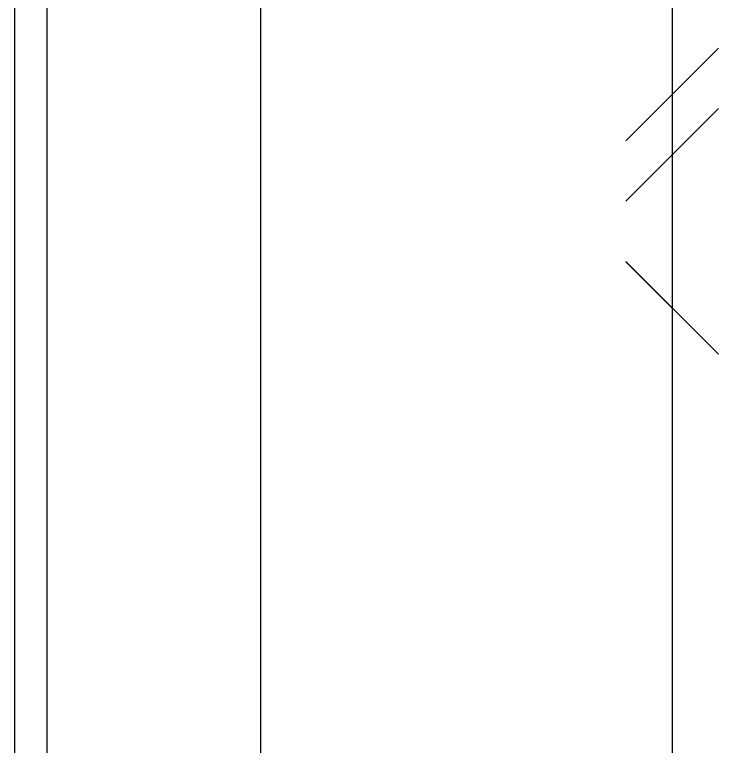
# Model space of a CAD drawing. Extents: x -9 to 600, y -23 to 65.
# Drawn here: x 266.933 to 267.592, y 29.608 to 30.293 of the extents above; entities that cross this region are included whole.
import ezdxf

# ---------------------------------------------------------------- set-up
doc = ezdxf.new("R2010")
doc.units = 0
doc.header["$LTSCALE"] = 0.8
doc.header["$MEASUREMENT"] = 0
for name, color, linetype in [('0_FIOS', 3, 'CONTINUOUS'), ('Desenho base', 7, 'CONTINUOUS'), ('ilum', 2, 'CONTINUOUS'), ('iluminação', 2, 'CONTINUOUS')]:
    doc.layers.add(name, color=color, linetype=linetype)

# ---------------------------------------------------------------- blocks, each defined once
blk = doc.blocks.new('MONO')
at = {"layer": '0_FIOS'}
for p, q in [((-3.356, -0.78), (-1.797, 0.78)), ((0.78, -0.78), (-0.78, 0.78)), ((1.797, -0.78), (0.238, 0.78))]:
    blk.add_line(p, q, dxfattribs=at)

msp = doc.modelspace()

# ---------------------------------------------------------------- linework, layer by layer
at = {"layer": 'Desenho base'}
for p, q in [((266.93347, 32.94801), (266.93347, 28.34801)), ((266.96347, 32.94801), (266.96347, 28.34801))]:
    msp.add_line(p, q, dxfattribs=at)
at = {"layer": 'ilum'}
for p, q in [((267.16347, 38.04754), (267.16347, 28.29801)), ((267.54847, 37.25923, 2.802), (267.54847, 29.10894, 2.802)), ((267.50512, 30.17465, 2.802), (267.59181, 30.26134, 2.802)), ((267.50512, 30.11809, 2.802), (267.59181, 30.20478, 2.802)), ((267.59181, 29.97484, 2.802), (267.50512, 30.06153, 2.802))]:
    msp.add_line(p, q, dxfattribs=at)

# ---------------------------------------------------------------- block references
at = {"layer": 'iluminação', "xscale": 0.05560094617944675, "yscale": 0.05560094617944675, "zscale": 0.05560094617944675, "rotation": 90}
msp.add_blockref('MONO', (267.54847, 30.16144, 2.802), dxfattribs=at)

doc.saveas('drawing.dxf')
